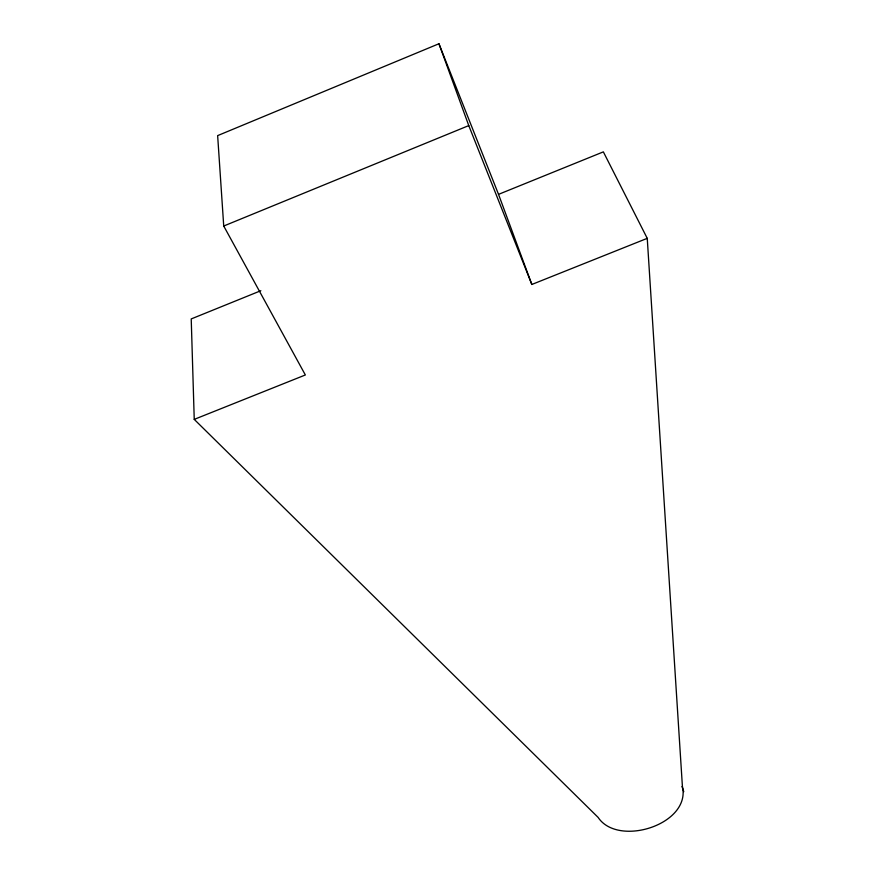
<?xml version="1.0" encoding="UTF-8"?>
<svg xmlns="http://www.w3.org/2000/svg" width="875" height="875" viewBox="0 0 875 875"><rect width="100%" height="100%" fill="white"/><g stroke="black" fill="none" stroke-linecap="round" stroke-linejoin="round"><path stroke-width="1.31" d="M647.248 238.35L531.836 284.473L498.531 194.359L603.356 151.867L647.248 238.35L682.402 786.352C691.25 824.436 618.067 847.569 598.139 817.425L194.239 419.377L191.22 318.927L260.848 290.708M498.531 194.359L438.944 43.75L217.645 135.614L223.727 226.023L305.353 374.97L194.239 419.377M223.727 226.023L468.77 125.595L438.944 43.75M468.77 125.595L531.836 284.473M681.997 786.548L683.78 791.678"/></g></svg>
